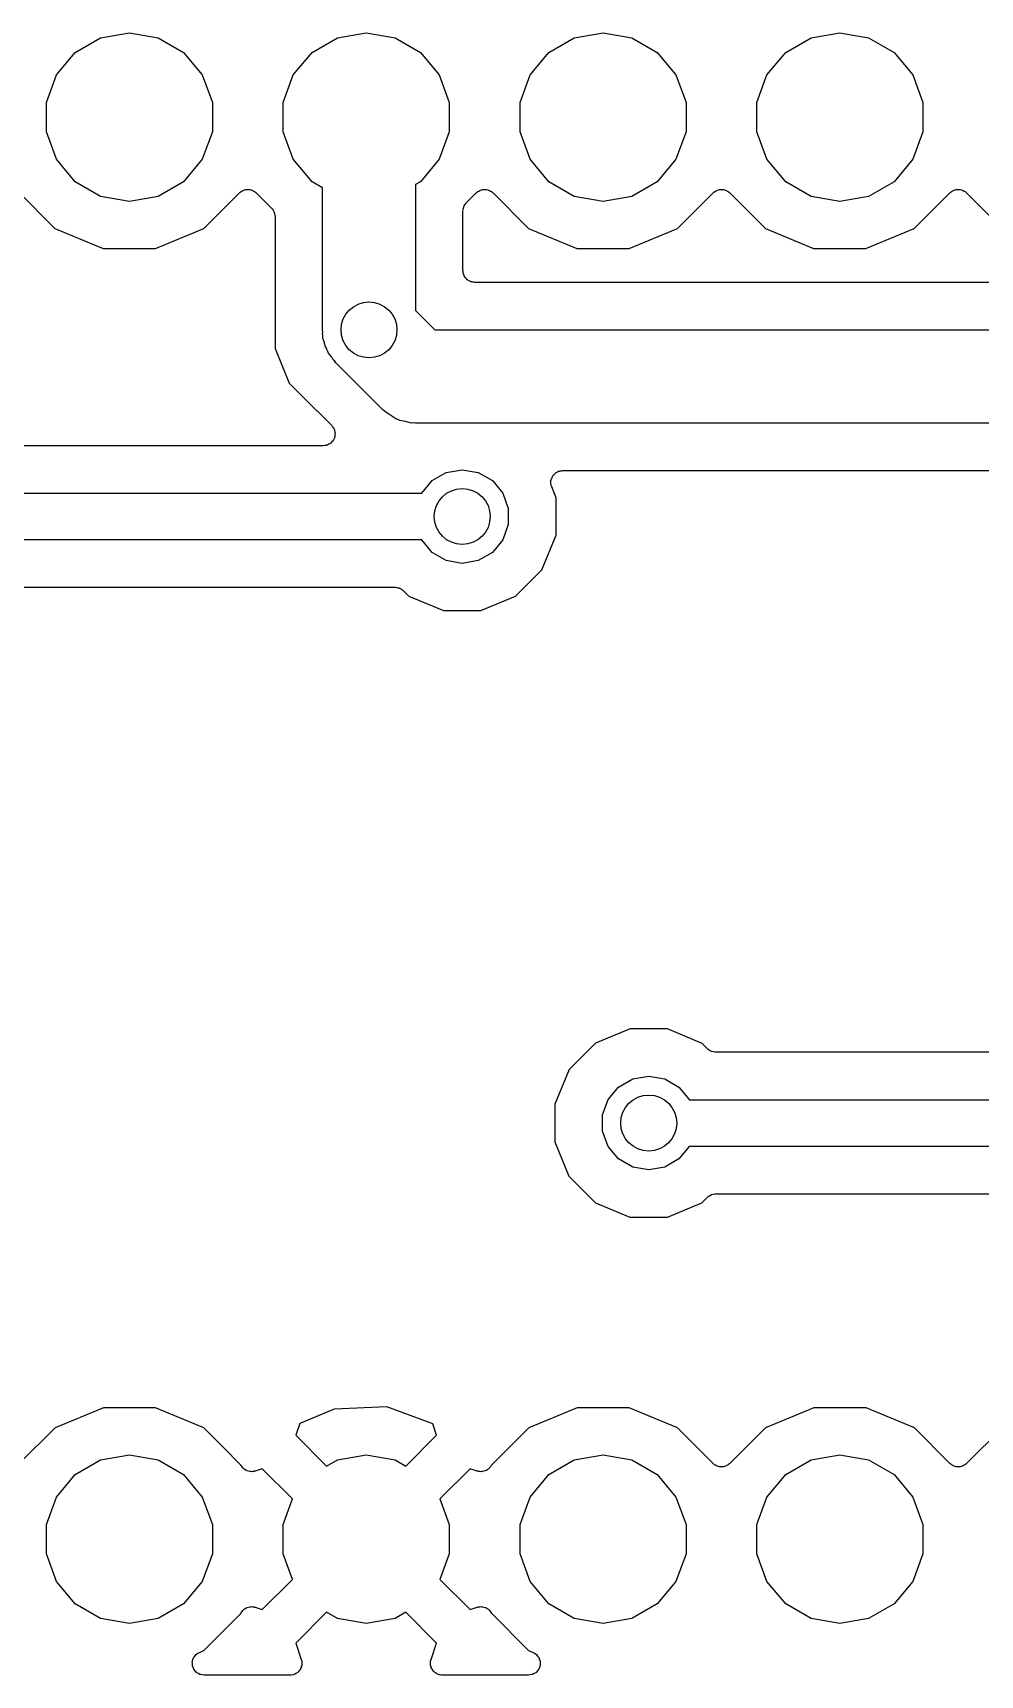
# Model space of a CAD drawing. Extents: x 102 to 201.3, y -111.5 to -93.6.
# Drawn here: x 141.89 to 152.06, y -111.42 to -93.82 of the extents above; entities that cross this region are included whole.
import ezdxf

# ---------------------------------------------------------------- set-up
doc = ezdxf.new("R2010")
doc.units = 0
doc.header["$MEASUREMENT"] = 0
doc.layers.add('BLACK', color=7, linetype='CONTINUOUS')

msp = doc.modelspace()

# ---------------------------------------------------------------- linework, layer by layer
at = {"layer": 'Black'}
for p, q in [((142.349, -94.0279), (142.621, -93.871)), ((142.621, -93.871), (142.93, -93.8166)), ((142.93, -93.8166), (143.239, -93.871)), ((143.239, -93.871), (143.511, -94.0279)), ((144.889, -94.0279), (145.161, -93.871)), ((145.161, -93.871), (145.47, -93.8166)), ((145.47, -93.8166), (145.779, -93.871)), ((145.779, -93.871), (146.051, -94.0279)), ((147.429, -94.0279), (147.701, -93.871)), ((147.701, -93.871), (148.01, -93.8166)), ((148.01, -93.8166), (148.319, -93.871)), ((148.319, -93.871), (148.591, -94.0279)), ((149.969, -94.0279), (150.241, -93.871)), ((150.241, -93.871), (150.55, -93.8166)), ((150.55, -93.8166), (150.859, -93.871)), ((150.859, -93.871), (151.131, -94.0279)), ((142.148, -94.2683), (142.349, -94.0279)), ((143.511, -94.0279), (143.712, -94.2683)), ((144.688, -94.2683), (144.889, -94.0279)), ((146.051, -94.0279), (146.252, -94.2683)), ((147.228, -94.2683), (147.429, -94.0279)), ((148.591, -94.0279), (148.792, -94.2683)), ((149.768, -94.2683), (149.969, -94.0279)), ((151.131, -94.0279), (151.332, -94.2683)), ((142.04, -94.5631), (142.148, -94.2683)), ((143.712, -94.2683), (143.82, -94.5631)), ((144.58, -94.5631), (144.688, -94.2683)), ((146.252, -94.2683), (146.36, -94.5631)), ((147.12, -94.5631), (147.228, -94.2683)), ((148.792, -94.2683), (148.9, -94.5631)), ((149.66, -94.5631), (149.768, -94.2683)), ((151.332, -94.2683), (151.44, -94.5631)), ((142.04, -94.8769), (142.04, -94.5631)), ((143.82, -94.5631), (143.82, -94.8769)), ((144.58, -94.8769), (144.58, -94.5631)), ((146.36, -94.5631), (146.36, -94.8769)), ((147.12, -94.8769), (147.12, -94.5631)), ((148.9, -94.5631), (148.9, -94.8769)), ((149.66, -94.8769), (149.66, -94.5631)), ((151.44, -94.5631), (151.44, -94.8769)), ((142.148, -95.1717), (142.04, -94.8769)), ((143.82, -94.8769), (143.712, -95.1717)), ((144.688, -95.1717), (144.58, -94.8769)), ((146.36, -94.8769), (146.252, -95.1717)), ((147.228, -95.1717), (147.12, -94.8769)), ((148.9, -94.8769), (148.792, -95.1717)), ((149.768, -95.1717), (149.66, -94.8769)), ((151.44, -94.8769), (151.332, -95.1717)), ((142.349, -95.4121), (142.148, -95.1717)), ((143.712, -95.1717), (143.511, -95.4121)), ((144.889, -95.4121), (144.688, -95.1717)), ((146.252, -95.1717), (146.051, -95.4121)), ((147.429, -95.4121), (147.228, -95.1717)), ((148.792, -95.1717), (148.591, -95.4121)), ((149.969, -95.4121), (149.768, -95.1717)), ((151.332, -95.1717), (151.131, -95.4121)), ((141.734, -95.5145), (142.131, -95.9129)), ((142.621, -95.569), (142.349, -95.4121)), ((142.93, -95.6234), (142.621, -95.569)), ((143.239, -95.569), (142.93, -95.6234)), ((143.511, -95.4121), (143.239, -95.569)), ((143.727, -95.9143), (144.111, -95.5309)), ((144.111, -95.5309), (144.12, -95.5246)), ((144.12, -95.5246), (144.128, -95.5167)), ((144.128, -95.5167), (144.138, -95.512)), ((144.138, -95.512), (144.147, -95.5057)), ((144.147, -95.5057), (144.157, -95.5028)), ((144.157, -95.5028), (144.168, -95.4981)), ((144.168, -95.4981), (144.179, -95.4972)), ((144.179, -95.4972), (144.189, -95.4943)), ((144.189, -95.4943), (144.2, -95.4953)), ((144.2, -95.4953), (144.212, -95.4943)), ((144.212, -95.4943), (144.222, -95.4972)), ((144.222, -95.4972), (144.233, -95.4982)), ((144.233, -95.4982), (144.243, -95.5029)), ((144.243, -95.5029), (144.254, -95.5058)), ((144.254, -95.5058), (144.263, -95.5121)), ((144.263, -95.5121), (144.273, -95.5168)), ((144.273, -95.5168), (144.281, -95.5247)), ((144.281, -95.5247), (144.29, -95.5311)), ((144.29, -95.5311), (144.455, -95.6961)), ((145, -95.476), (144.889, -95.4121)), ((145, -97), (145, -95.476)), ((146.051, -95.4121), (146, -95.4414)), ((146, -95.4414), (146, -96.7929)), ((146.545, -95.6361), (146.651, -95.5309)), ((146.651, -95.5309), (146.66, -95.5246)), ((146.66, -95.5246), (146.668, -95.5167)), ((146.668, -95.5167), (146.678, -95.512)), ((146.678, -95.512), (146.687, -95.5057)), ((146.687, -95.5057), (146.697, -95.5028)), ((146.697, -95.5028), (146.708, -95.4981)), ((146.708, -95.4981), (146.719, -95.4972)), ((146.719, -95.4972), (146.729, -95.4943)), ((146.729, -95.4943), (146.74, -95.4953)), ((146.74, -95.4953), (146.752, -95.4943)), ((146.752, -95.4943), (146.762, -95.4972)), ((146.762, -95.4972), (146.773, -95.4982)), ((146.773, -95.4982), (146.783, -95.5029)), ((146.783, -95.5029), (146.794, -95.5058)), ((146.794, -95.5058), (146.803, -95.5121)), ((146.803, -95.5121), (146.813, -95.5168)), ((146.813, -95.5168), (146.821, -95.5247)), ((146.821, -95.5247), (146.83, -95.5311)), ((146.83, -95.5311), (147.211, -95.9129)), ((147.701, -95.569), (147.429, -95.4121)), ((148.01, -95.6234), (147.701, -95.569)), ((148.319, -95.569), (148.01, -95.6234)), ((148.591, -95.4121), (148.319, -95.569)), ((148.807, -95.9143), (149.191, -95.5309)), ((149.191, -95.5309), (149.2, -95.5246)), ((149.2, -95.5246), (149.208, -95.5167)), ((149.208, -95.5167), (149.218, -95.512)), ((149.218, -95.512), (149.227, -95.5057)), ((149.227, -95.5057), (149.237, -95.5028)), ((149.237, -95.5028), (149.248, -95.4981)), ((149.248, -95.4981), (149.259, -95.4972)), ((149.259, -95.4972), (149.269, -95.4943)), ((149.269, -95.4943), (149.28, -95.4953)), ((149.28, -95.4953), (149.292, -95.4943)), ((149.292, -95.4943), (149.302, -95.4972)), ((149.302, -95.4972), (149.313, -95.4982)), ((149.313, -95.4982), (149.323, -95.5029)), ((149.323, -95.5029), (149.334, -95.5058)), ((149.334, -95.5058), (149.343, -95.5121)), ((149.343, -95.5121), (149.353, -95.5168)), ((149.353, -95.5168), (149.361, -95.5247)), ((149.361, -95.5247), (149.37, -95.5311)), ((149.37, -95.5311), (149.751, -95.9129)), ((150.241, -95.569), (149.969, -95.4121)), ((150.55, -95.6234), (150.241, -95.569)), ((150.859, -95.569), (150.55, -95.6234)), ((151.131, -95.4121), (150.859, -95.569)), ((151.347, -95.9143), (151.731, -95.5309)), ((151.731, -95.5309), (151.74, -95.5246)), ((151.74, -95.5246), (151.748, -95.5167)), ((151.748, -95.5167), (151.758, -95.512)), ((151.758, -95.512), (151.767, -95.5057)), ((151.767, -95.5057), (151.777, -95.5028)), ((151.777, -95.5028), (151.788, -95.4981)), ((151.788, -95.4981), (151.799, -95.4972)), ((151.799, -95.4972), (151.809, -95.4943)), ((151.809, -95.4943), (151.82, -95.4953)), ((151.82, -95.4953), (151.832, -95.4943)), ((151.832, -95.4943), (151.842, -95.4972)), ((151.842, -95.4972), (151.853, -95.4982)), ((151.853, -95.4982), (151.863, -95.5029)), ((151.863, -95.5029), (151.874, -95.5058)), ((151.874, -95.5058), (151.883, -95.5121)), ((151.883, -95.5121), (151.893, -95.5168)), ((151.893, -95.5168), (151.901, -95.5247)), ((151.901, -95.5247), (151.91, -95.5311)), ((151.91, -95.5311), (152.291, -95.9129)), ((144.455, -95.6961), (144.458, -95.7006)), ((144.458, -95.7006), (144.462, -95.7041)), ((144.462, -95.7041), (144.471, -95.7186)), ((144.471, -95.7186), (144.48, -95.7322)), ((144.48, -95.7322), (144.482, -95.7376)), ((144.482, -95.7376), (144.484, -95.7423)), ((144.484, -95.7423), (144.487, -95.7587)), ((146.508, -95.7148), (146.513, -95.6988)), ((146.509, -95.7204), (146.508, -95.7148)), ((146.508, -95.726), (146.509, -95.7204)), ((146.508, -96.365), (146.508, -95.726)), ((146.513, -95.6988), (146.516, -95.6825)), ((146.516, -95.6825), (146.518, -95.6776)), ((146.518, -95.6776), (146.52, -95.6722)), ((146.52, -95.6722), (146.529, -95.6586)), ((146.529, -95.6586), (146.538, -95.6443)), ((146.538, -95.6443), (146.542, -95.6407)), ((146.542, -95.6407), (146.545, -95.6361)), ((142.131, -95.9129), (142.649, -96.1278)), ((143.209, -96.1282), (143.727, -95.9143)), ((144.487, -95.7587), (144.492, -95.7748)), ((144.492, -95.7748), (144.491, -95.7803)), ((144.491, -95.7803), (144.492, -95.7858)), ((144.492, -95.7858), (144.492, -96.999)), ((147.211, -95.9129), (147.729, -96.1278)), ((148.289, -96.1282), (148.807, -95.9143)), ((149.751, -95.9129), (150.269, -96.1278)), ((150.829, -96.1282), (151.347, -95.9143)), ((142.649, -96.1278), (143.209, -96.1282)), ((147.729, -96.1278), (148.289, -96.1282)), ((150.269, -96.1278), (150.829, -96.1282)), ((146.51, -96.3759), (146.508, -96.365)), ((146.51, -96.3871), (146.51, -96.3759)), ((146.514, -96.3975), (146.51, -96.3871)), ((146.516, -96.4084), (146.514, -96.3975)), ((146.521, -96.4181), (146.516, -96.4084)), ((146.525, -96.4285), (146.521, -96.4181)), ((146.532, -96.437), (146.525, -96.4285)), ((146.538, -96.4466), (146.532, -96.437)), ((146.546, -96.4538), (146.538, -96.4466)), ((146.553, -96.4623), (146.546, -96.4538)), ((146.563, -96.4678), (146.553, -96.4623)), ((146.571, -96.475), (146.563, -96.4678)), ((146.582, -96.4788), (146.571, -96.475)), ((146.592, -96.4843), (146.582, -96.4788)), ((146.603, -96.4863), (146.592, -96.4843)), ((146.613, -96.4901), (146.603, -96.4863)), ((146.624, -96.4901), (146.613, -96.4901)), ((146.635, -96.492), (146.624, -96.4901)), ((183.487, -96.492), (146.635, -96.492)), ((146, -96.7929), (146.207, -97)), ((144.492, -96.999), (144.492, -96.9991)), ((144.492, -96.9991), (144.492, -96.9991)), ((144.492, -96.9991), (144.492, -97.1996)), ((145.004, -97.0217), (145, -97)), ((145.002, -97.0436), (145.004, -97.0217)), ((145.006, -97.0578), (145.002, -97.0436)), ((145.006, -97.0872), (145.006, -97.0578)), ((145.024, -97.1386), (145.006, -97.0872)), ((145.03, -97.171), (145.024, -97.1386)), ((146.207, -97), (183.5, -97)), ((144.492, -97.1996), (144.645, -97.5702)), ((145.041, -97.1901), (145.03, -97.171)), ((145.047, -97.2113), (145.041, -97.1901)), ((145.055, -97.2234), (145.047, -97.2113)), ((145.065, -97.251), (145.055, -97.2234)), ((145.101, -97.2929), (145.065, -97.251)), ((145.117, -97.3214), (145.101, -97.2929)), ((145.134, -97.3355), (145.117, -97.3214)), ((145.146, -97.3536), (145.134, -97.3355)), ((145.177, -97.3845), (145.146, -97.3536)), ((145.646, -97.8536), (145.177, -97.3845)), ((145.177, -97.3845), (145.177, -97.3845)), ((145.177, -97.3845), (145.177, -97.3845)), ((144.645, -97.5702), (144.942, -97.8681)), ((145.664, -97.8662), (145.646, -97.8536)), ((144.942, -97.8681), (144.943, -97.8682)), ((144.943, -97.8682), (144.943, -97.8687)), ((144.943, -97.8687), (144.946, -97.8714)), ((144.946, -97.8714), (144.947, -97.872)), ((144.947, -97.872), (145.1, -98.0252)), ((145.1, -98.0252), (145.109, -98.0388)), ((145.679, -97.883), (145.664, -97.8662)), ((145.735, -97.9157), (145.679, -97.883)), ((145.789, -97.9532), (145.735, -97.9157)), ((145.81, -97.9588), (145.789, -97.9532)), ((145.829, -97.9698), (145.81, -97.9588)), ((145.893, -97.9812), (145.829, -97.9698)), ((145.956, -97.9981), (145.893, -97.9812)), ((145.978, -97.9962), (145.956, -97.9981)), ((146, -98), (145.978, -97.9962)), ((183.293, -98), (146, -98)), ((145.102, -98.1996), (145.092, -98.2123)), ((145.114, -98.1878), (145.102, -98.1996)), ((145.109, -98.0388), (145.12, -98.0515)), ((145.116, -98.1828), (145.114, -98.1878)), ((145.12, -98.1785), (145.116, -98.1828)), ((145.12, -98.0515), (145.122, -98.0568)), ((145.126, -98.1629), (145.12, -98.1785)), ((145.122, -98.0568), (145.125, -98.0613)), ((145.125, -98.0613), (145.129, -98.0774)), ((145.133, -98.1479), (145.126, -98.1629)), ((145.129, -98.0774), (145.135, -98.0929)), ((145.135, -98.1371), (145.133, -98.1423)), ((145.133, -98.1423), (145.133, -98.1479)), ((145.135, -98.0929), (145.135, -98.0985)), ((145.135, -98.0985), (145.136, -98.1039)), ((145.136, -98.1039), (145.135, -98.1205)), ((145.135, -98.1205), (145.135, -98.1371)), ((145.01, -98.242), (127.513, -98.242)), ((145.026, -98.2391), (145.01, -98.242)), ((145.043, -98.2377), (145.026, -98.2391)), ((145.048, -98.2353), (145.043, -98.2377)), ((145.053, -98.2343), (145.048, -98.2353)), ((145.068, -98.226), (145.053, -98.2343)), ((145.083, -98.219), (145.068, -98.226)), ((145.087, -98.2151), (145.083, -98.219)), ((145.092, -98.2123), (145.087, -98.2151)), ((146.177, -98.6155), (146.328, -98.5284)), ((146.328, -98.5284), (146.5, -98.4981)), ((146.5, -98.4981), (146.672, -98.5284)), ((146.672, -98.5284), (146.823, -98.6155)), ((147.473, -98.5651), (147.477, -98.5576)), ((147.477, -98.5576), (147.487, -98.5483)), ((147.487, -98.5483), (147.496, -98.5377)), ((147.496, -98.5377), (147.503, -98.5335)), ((147.503, -98.5335), (147.509, -98.5278)), ((147.509, -98.5278), (147.522, -98.5226)), ((147.522, -98.5226), (147.534, -98.5157)), ((147.534, -98.5157), (147.542, -98.5142)), ((147.542, -98.5142), (147.55, -98.511)), ((147.55, -98.511), (147.564, -98.5104)), ((147.564, -98.5104), (147.577, -98.508)), ((147.577, -98.508), (183.03, -98.508)), ((146.065, -98.749), (146.177, -98.6155)), ((146.823, -98.6155), (146.935, -98.749)), ((147.45, -98.6404), (147.452, -98.6268)), ((147.452, -98.6486), (147.45, -98.6404)), ((147.452, -98.6129), (147.455, -98.605)), ((147.452, -98.6268), (147.452, -98.6129)), ((147.452, -98.6571), (147.452, -98.6486)), ((147.457, -98.67), (147.452, -98.6571)), ((147.455, -98.605), (147.456, -98.5967)), ((147.456, -98.5967), (147.463, -98.5845)), ((147.46, -98.6835), (147.457, -98.67)), ((147.508, -98.8004), (147.46, -98.6835)), ((147.463, -98.5845), (147.467, -98.5715)), ((147.467, -98.5715), (147.473, -98.5651)), ((127.5, -98.75), (146.065, -98.75)), ((146.065, -98.75), (146.065, -98.749)), ((146.935, -98.749), (146.994, -98.9128)), ((146.994, -98.9128), (146.994, -99.0872)), ((147.508, -99.2014), (147.508, -98.8004)), ((146.994, -99.0872), (146.935, -99.251)), ((146.065, -99.25), (127.604, -99.25)), ((146.065, -99.251), (146.065, -99.25)), ((146.177, -99.3845), (146.065, -99.251)), ((146.935, -99.251), (146.823, -99.3845)), ((147.354, -99.5717), (147.508, -99.2014)), ((146.328, -99.4716), (146.177, -99.3845)), ((146.823, -99.3845), (146.672, -99.4716)), ((146.5, -99.5019), (146.328, -99.4716)), ((146.672, -99.4716), (146.5, -99.5019)), ((147.07, -99.855), (147.354, -99.5717)), ((131.115, -99.758), (145.78, -99.758)), ((145.78, -99.758), (145.785, -99.759)), ((145.785, -99.759), (145.791, -99.7585)), ((145.791, -99.7585), (145.807, -99.7628)), ((145.807, -99.7628), (145.823, -99.7657)), ((145.823, -99.7657), (145.828, -99.7685)), ((145.828, -99.7685), (145.833, -99.7699)), ((145.833, -99.7699), (145.847, -99.7794)), ((145.847, -99.7794), (145.861, -99.7877)), ((145.861, -99.7877), (145.865, -99.792)), ((145.865, -99.792), (145.87, -99.7953)), ((145.87, -99.7953), (145.928, -99.854)), ((145.928, -99.854), (146.299, -100.008)), ((146.7, -100.008), (147.07, -99.855)), ((146.299, -100.008), (146.7, -100.008)), ((148.3, -104.492), (147.93, -104.645)), ((148.701, -104.492), (148.3, -104.492)), ((149.072, -104.646), (148.701, -104.492)), ((147.93, -104.645), (147.646, -104.928)), ((149.13, -104.705), (149.072, -104.646)), ((149.135, -104.708), (149.13, -104.705)), ((149.139, -104.712), (149.135, -104.708)), ((149.153, -104.721), (149.139, -104.712)), ((149.167, -104.73), (149.153, -104.721)), ((149.172, -104.732), (149.167, -104.73)), ((149.177, -104.734), (149.172, -104.732)), ((149.193, -104.737), (149.177, -104.734)), ((149.209, -104.742), (149.193, -104.737)), ((149.215, -104.741), (149.209, -104.742)), ((149.22, -104.742), (149.215, -104.741)), ((158.226, -104.742), (149.22, -104.742)), ((147.646, -104.928), (147.492, -105.299)), ((148.177, -105.116), (148.328, -105.028)), ((148.328, -105.028), (148.5, -104.998)), ((148.5, -104.998), (148.672, -105.028)), ((148.672, -105.028), (148.823, -105.116)), ((148.006, -105.413), (148.065, -105.249)), ((148.065, -105.249), (148.177, -105.116)), ((148.823, -105.116), (148.935, -105.249)), ((148.935, -105.249), (148.935, -105.25)), ((148.935, -105.25), (185.065, -105.25)), ((147.492, -105.299), (147.492, -105.7)), ((148.006, -105.587), (148.006, -105.413)), ((148.065, -105.751), (148.006, -105.587)), ((147.492, -105.7), (147.645, -106.07)), ((148.177, -105.884), (148.065, -105.751)), ((148.935, -105.751), (148.823, -105.884)), ((185.065, -105.75), (148.935, -105.75)), ((148.935, -105.75), (148.935, -105.751)), ((148.328, -105.972), (148.177, -105.884)), ((148.823, -105.884), (148.672, -105.972)), ((147.645, -106.07), (147.928, -106.354)), ((148.5, -106.002), (148.328, -105.972)), ((148.672, -105.972), (148.5, -106.002)), ((149.07, -106.355), (149.13, -106.295)), ((149.13, -106.295), (149.135, -106.292)), ((149.135, -106.292), (149.138, -106.288)), ((149.138, -106.288), (149.153, -106.279)), ((149.153, -106.279), (149.166, -106.27)), ((149.166, -106.27), (149.172, -106.268)), ((149.172, -106.268), (149.177, -106.266)), ((149.177, -106.266), (149.193, -106.263)), ((149.193, -106.263), (149.209, -106.258)), ((149.209, -106.258), (149.215, -106.259)), ((149.215, -106.259), (149.22, -106.258)), ((149.22, -106.258), (153.226, -106.258)), ((147.928, -106.354), (148.299, -106.508)), ((148.7, -106.508), (149.07, -106.355)), ((148.299, -106.508), (148.7, -106.508)), ((142.651, -108.552), (142.133, -108.766)), ((143.211, -108.552), (142.651, -108.552)), ((143.729, -108.767), (143.211, -108.552)), ((145.128, -108.565), (144.758, -108.719)), ((145.691, -108.541), (145.128, -108.565)), ((146.183, -108.722), (145.691, -108.541)), ((147.731, -108.552), (147.213, -108.766)), ((148.291, -108.552), (147.731, -108.552)), ((148.809, -108.767), (148.291, -108.552)), ((150.271, -108.552), (149.753, -108.766)), ((150.831, -108.552), (150.271, -108.552)), ((151.349, -108.767), (150.831, -108.552)), ((142.133, -108.766), (141.749, -109.149)), ((143.931, -108.97), (143.729, -108.767)), ((144.758, -108.719), (144.715, -108.846)), ((146.225, -108.846), (146.183, -108.722)), ((147.213, -108.766), (146.816, -109.163)), ((149.19, -109.149), (148.809, -108.767)), ((149.753, -108.766), (149.369, -109.149)), ((151.73, -109.149), (151.349, -108.767)), ((152.293, -108.766), (151.909, -109.149)), ((144.715, -108.846), (145.046, -109.177)), ((145.894, -109.177), (146.225, -108.846)), ((142.349, -109.268), (142.621, -109.111)), ((142.621, -109.111), (142.93, -109.057)), ((142.93, -109.057), (143.239, -109.111)), ((143.239, -109.111), (143.511, -109.268)), ((144.126, -109.166), (143.931, -108.97)), ((145.046, -109.177), (145.161, -109.111)), ((145.161, -109.111), (145.47, -109.057)), ((145.47, -109.057), (145.779, -109.111)), ((145.779, -109.111), (145.894, -109.177)), ((147.429, -109.268), (147.701, -109.111)), ((147.701, -109.111), (148.01, -109.057)), ((148.01, -109.057), (148.319, -109.111)), ((148.319, -109.111), (148.591, -109.268)), ((149.969, -109.268), (150.241, -109.111)), ((150.241, -109.111), (150.55, -109.057)), ((150.55, -109.057), (150.859, -109.111)), ((150.859, -109.111), (151.131, -109.268)), ((142.148, -109.508), (142.349, -109.268)), ((143.511, -109.268), (143.712, -109.508)), ((144.128, -109.171), (144.126, -109.166)), ((144.138, -109.183), (144.128, -109.171)), ((144.146, -109.196), (144.138, -109.183)), ((144.151, -109.2), (144.146, -109.196)), ((144.156, -109.205), (144.151, -109.2)), ((144.169, -109.213), (144.156, -109.205)), ((144.181, -109.223), (144.169, -109.213)), ((144.187, -109.225), (144.181, -109.223)), ((144.193, -109.228), (144.187, -109.225)), ((144.208, -109.231), (144.193, -109.228)), ((144.223, -109.236), (144.208, -109.231)), ((144.23, -109.236), (144.223, -109.236)), ((144.237, -109.237), (144.23, -109.236)), ((144.252, -109.235), (144.237, -109.237)), ((144.267, -109.234), (144.252, -109.235)), ((144.273, -109.231), (144.267, -109.234)), ((144.28, -109.23), (144.273, -109.231)), ((144.356, -109.205), (144.28, -109.23)), ((144.68, -109.529), (144.356, -109.205)), ((146.584, -109.205), (146.26, -109.529)), ((146.66, -109.231), (146.584, -109.205)), ((146.667, -109.232), (146.66, -109.231)), ((146.673, -109.234), (146.667, -109.232)), ((146.689, -109.235), (146.673, -109.234)), ((146.704, -109.237), (146.689, -109.235)), ((146.71, -109.236), (146.704, -109.237)), ((146.717, -109.236), (146.71, -109.236)), ((146.732, -109.231), (146.717, -109.236)), ((146.747, -109.228), (146.732, -109.231)), ((146.753, -109.225), (146.747, -109.228)), ((146.759, -109.223), (146.753, -109.225)), ((146.772, -109.214), (146.759, -109.223)), ((146.785, -109.205), (146.772, -109.214)), ((146.789, -109.2), (146.785, -109.205)), ((146.794, -109.196), (146.789, -109.2)), ((146.803, -109.183), (146.794, -109.196)), ((146.812, -109.171), (146.803, -109.183)), ((146.814, -109.165), (146.812, -109.171)), ((146.816, -109.163), (146.814, -109.165)), ((147.228, -109.508), (147.429, -109.268)), ((148.591, -109.268), (148.792, -109.508)), ((149.199, -109.155), (149.19, -109.149)), ((149.207, -109.163), (149.199, -109.155)), ((149.217, -109.168), (149.207, -109.163)), ((149.226, -109.174), (149.217, -109.168)), ((149.237, -109.177), (149.226, -109.174)), ((149.247, -109.182), (149.237, -109.177)), ((149.258, -109.183), (149.247, -109.182)), ((149.268, -109.186), (149.258, -109.183)), ((149.28, -109.185), (149.268, -109.186)), ((149.291, -109.186), (149.28, -109.185)), ((149.301, -109.183), (149.291, -109.186)), ((149.312, -109.182), (149.301, -109.183)), ((149.323, -109.177), (149.312, -109.182)), ((149.333, -109.174), (149.323, -109.177)), ((149.342, -109.168), (149.333, -109.174)), ((149.352, -109.163), (149.342, -109.168)), ((149.36, -109.155), (149.352, -109.163)), ((149.369, -109.149), (149.36, -109.155)), ((149.768, -109.508), (149.969, -109.268)), ((151.131, -109.268), (151.332, -109.508)), ((151.739, -109.155), (151.73, -109.149)), ((151.747, -109.163), (151.739, -109.155)), ((151.757, -109.168), (151.747, -109.163)), ((151.766, -109.174), (151.757, -109.168)), ((151.777, -109.177), (151.766, -109.174)), ((151.787, -109.182), (151.777, -109.177)), ((151.798, -109.183), (151.787, -109.182)), ((151.808, -109.186), (151.798, -109.183)), ((151.82, -109.185), (151.808, -109.186)), ((151.831, -109.186), (151.82, -109.185)), ((151.841, -109.183), (151.831, -109.186)), ((151.852, -109.182), (151.841, -109.183)), ((151.863, -109.177), (151.852, -109.182)), ((151.873, -109.174), (151.863, -109.177)), ((151.882, -109.168), (151.873, -109.174)), ((151.892, -109.163), (151.882, -109.168)), ((151.9, -109.155), (151.892, -109.163)), ((151.909, -109.149), (151.9, -109.155)), ((142.04, -109.803), (142.148, -109.508)), ((143.712, -109.508), (143.82, -109.803)), ((144.58, -109.803), (144.68, -109.529)), ((146.26, -109.529), (146.36, -109.803)), ((147.12, -109.803), (147.228, -109.508)), ((148.792, -109.508), (148.9, -109.803)), ((149.66, -109.803), (149.768, -109.508)), ((151.332, -109.508), (151.44, -109.803)), ((142.04, -110.117), (142.04, -109.803)), ((143.82, -109.803), (143.82, -110.117)), ((144.58, -110.117), (144.58, -109.803)), ((146.36, -109.803), (146.36, -110.117)), ((147.12, -110.117), (147.12, -109.803)), ((148.9, -109.803), (148.9, -110.117)), ((149.66, -110.117), (149.66, -109.803)), ((151.44, -109.803), (151.44, -110.117)), ((142.148, -110.412), (142.04, -110.117)), ((143.82, -110.117), (143.712, -110.412)), ((144.68, -110.391), (144.58, -110.117)), ((146.36, -110.117), (146.26, -110.391)), ((147.228, -110.412), (147.12, -110.117)), ((148.9, -110.117), (148.792, -110.412)), ((149.768, -110.412), (149.66, -110.117)), ((151.44, -110.117), (151.332, -110.412)), ((142.349, -110.652), (142.148, -110.412)), ((143.712, -110.412), (143.511, -110.652)), ((144.356, -110.715), (144.68, -110.391)), ((146.26, -110.391), (146.584, -110.715)), ((147.429, -110.652), (147.228, -110.412)), ((148.792, -110.412), (148.591, -110.652)), ((149.969, -110.652), (149.768, -110.412)), ((151.332, -110.412), (151.131, -110.652)), ((142.621, -110.809), (142.349, -110.652)), ((143.511, -110.652), (143.239, -110.809)), ((144.155, -110.715), (144.168, -110.706)), ((144.168, -110.706), (144.181, -110.697)), ((144.181, -110.697), (144.187, -110.695)), ((144.187, -110.695), (144.193, -110.692)), ((144.193, -110.692), (144.208, -110.689)), ((144.208, -110.689), (144.223, -110.684)), ((144.223, -110.684), (144.23, -110.684)), ((144.23, -110.684), (144.236, -110.683)), ((144.236, -110.683), (144.251, -110.685)), ((144.251, -110.685), (144.267, -110.686)), ((144.267, -110.686), (144.273, -110.688)), ((144.273, -110.688), (144.28, -110.689)), ((144.28, -110.689), (144.356, -110.715)), ((146.584, -110.715), (146.66, -110.69)), ((146.66, -110.69), (146.667, -110.689)), ((146.667, -110.689), (146.673, -110.686)), ((146.673, -110.686), (146.688, -110.685)), ((146.688, -110.685), (146.703, -110.683)), ((146.703, -110.683), (146.71, -110.684)), ((146.71, -110.684), (146.717, -110.684)), ((146.717, -110.684), (146.732, -110.689)), ((146.732, -110.689), (146.747, -110.692)), ((146.747, -110.692), (146.753, -110.695)), ((146.753, -110.695), (146.759, -110.697)), ((146.759, -110.697), (146.771, -110.707)), ((147.701, -110.809), (147.429, -110.652)), ((148.591, -110.652), (148.319, -110.809)), ((150.241, -110.809), (149.969, -110.652)), ((151.131, -110.652), (150.859, -110.809)), ((142.93, -110.863), (142.621, -110.809)), ((143.239, -110.809), (142.93, -110.863)), ((143.727, -111.154), (144.124, -110.757)), ((144.124, -110.757), (144.126, -110.755)), ((144.126, -110.755), (144.128, -110.749)), ((144.128, -110.749), (144.137, -110.737)), ((144.137, -110.737), (144.146, -110.724)), ((144.146, -110.724), (144.151, -110.72)), ((144.151, -110.72), (144.155, -110.715)), ((145.046, -110.743), (144.715, -111.074)), ((145.161, -110.809), (145.046, -110.743)), ((145.47, -110.863), (145.161, -110.809)), ((145.779, -110.809), (145.47, -110.863)), ((145.894, -110.743), (145.779, -110.809)), ((146.225, -111.074), (145.894, -110.743)), ((146.771, -110.707), (146.784, -110.715)), ((146.784, -110.715), (146.789, -110.72)), ((146.789, -110.72), (146.794, -110.724)), ((146.794, -110.724), (146.802, -110.737)), ((146.802, -110.737), (146.812, -110.749)), ((146.812, -110.749), (146.814, -110.754)), ((146.814, -110.754), (147.211, -111.153)), ((148.01, -110.863), (147.701, -110.809)), ((148.319, -110.809), (148.01, -110.863)), ((150.55, -110.863), (150.241, -110.809)), ((150.859, -110.809), (150.55, -110.863)), ((143.612, -111.25), (143.618, -111.231)), ((143.618, -111.231), (143.62, -111.229)), ((143.62, -111.229), (143.621, -111.227)), ((143.621, -111.227), (143.633, -111.212)), ((143.633, -111.212), (143.645, -111.196)), ((143.645, -111.196), (143.647, -111.195)), ((143.647, -111.195), (143.649, -111.193)), ((143.649, -111.193), (143.666, -111.183)), ((143.666, -111.183), (143.682, -111.173)), ((143.682, -111.173), (143.727, -111.154)), ((144.715, -111.074), (144.774, -111.249)), ((146.166, -111.249), (146.225, -111.074)), ((147.211, -111.153), (147.259, -111.173)), ((147.259, -111.173), (147.275, -111.183)), ((147.275, -111.183), (147.292, -111.193)), ((147.292, -111.193), (147.294, -111.195)), ((147.294, -111.195), (147.296, -111.196)), ((147.296, -111.196), (147.308, -111.212)), ((147.308, -111.212), (147.32, -111.227)), ((147.32, -111.227), (147.321, -111.229)), ((147.321, -111.229), (147.323, -111.231)), ((147.323, -111.231), (147.329, -111.25)), ((143.605, -111.273), (143.606, -111.271)), ((143.606, -111.293), (143.605, -111.273)), ((143.606, -111.268), (143.612, -111.25)), ((143.606, -111.271), (143.606, -111.268)), ((143.606, -111.312), (143.606, -111.293)), ((143.607, -111.315), (143.606, -111.312)), ((143.607, -111.317), (143.607, -111.315)), ((143.614, -111.335), (143.607, -111.317)), ((143.621, -111.353), (143.614, -111.335)), ((143.623, -111.356), (143.621, -111.353)), ((143.624, -111.358), (143.623, -111.356)), ((143.637, -111.372), (143.624, -111.358)), ((143.649, -111.387), (143.637, -111.372)), ((143.652, -111.389), (143.649, -111.387)), ((143.653, -111.391), (143.652, -111.389)), ((143.671, -111.4), (143.653, -111.391)), ((143.687, -111.409), (143.671, -111.4)), ((143.69, -111.41), (143.687, -111.409)), ((143.692, -111.411), (143.69, -111.41)), ((144.697, -111.409), (144.685, -111.412)), ((144.705, -111.405), (144.697, -111.409)), ((144.714, -111.401), (144.705, -111.405)), ((144.724, -111.394), (144.714, -111.401)), ((144.735, -111.387), (144.724, -111.394)), ((144.741, -111.38), (144.735, -111.387)), ((144.749, -111.374), (144.741, -111.38)), ((144.755, -111.363), (144.749, -111.374)), ((144.764, -111.353), (144.755, -111.363)), ((144.767, -111.344), (144.764, -111.353)), ((144.772, -111.336), (144.767, -111.344)), ((144.774, -111.324), (144.772, -111.336)), ((144.774, -111.249), (144.775, -111.259)), ((144.779, -111.312), (144.774, -111.324)), ((144.775, -111.259), (144.779, -111.268)), ((144.779, -111.268), (144.779, -111.281)), ((144.779, -111.281), (144.781, -111.293)), ((144.781, -111.293), (144.779, -111.302)), ((144.779, -111.302), (144.779, -111.312)), ((146.159, -111.293), (146.161, -111.281)), ((146.161, -111.302), (146.159, -111.293)), ((146.161, -111.268), (146.165, -111.259)), ((146.161, -111.281), (146.161, -111.268)), ((146.161, -111.312), (146.161, -111.302)), ((146.166, -111.324), (146.161, -111.312)), ((146.165, -111.259), (146.166, -111.249)), ((146.168, -111.336), (146.166, -111.324)), ((146.173, -111.344), (146.168, -111.336)), ((146.176, -111.353), (146.173, -111.344)), ((146.185, -111.363), (146.176, -111.353)), ((146.191, -111.374), (146.185, -111.363)), ((146.199, -111.38), (146.191, -111.374)), ((146.205, -111.387), (146.199, -111.38)), ((146.216, -111.394), (146.205, -111.387)), ((146.226, -111.401), (146.216, -111.394)), ((146.235, -111.405), (146.226, -111.401)), ((146.243, -111.409), (146.235, -111.405)), ((146.255, -111.412), (146.243, -111.409)), ((147.251, -111.41), (147.248, -111.411)), ((147.254, -111.409), (147.251, -111.41)), ((147.27, -111.4), (147.254, -111.409)), ((147.288, -111.391), (147.27, -111.4)), ((147.289, -111.389), (147.288, -111.391)), ((147.292, -111.387), (147.289, -111.389)), ((147.304, -111.373), (147.292, -111.387)), ((147.317, -111.358), (147.304, -111.373)), ((147.318, -111.356), (147.317, -111.358)), ((147.32, -111.353), (147.318, -111.356)), ((147.327, -111.335), (147.32, -111.353)), ((147.334, -111.318), (147.327, -111.335)), ((147.329, -111.25), (147.335, -111.268)), ((147.335, -111.312), (147.334, -111.315)), ((147.334, -111.315), (147.334, -111.318)), ((147.335, -111.268), (147.335, -111.271)), ((147.335, -111.271), (147.336, -111.274)), ((147.336, -111.274), (147.335, -111.293)), ((147.335, -111.293), (147.335, -111.312)), ((143.712, -111.414), (143.692, -111.411)), ((143.731, -111.417), (143.712, -111.414)), ((144.654, -111.417), (143.731, -111.417)), ((144.663, -111.415), (144.654, -111.417)), ((144.673, -111.416), (144.663, -111.415)), ((144.685, -111.412), (144.673, -111.416)), ((146.267, -111.416), (146.255, -111.412)), ((146.277, -111.415), (146.267, -111.416)), ((146.286, -111.417), (146.277, -111.415)), ((147.21, -111.417), (146.286, -111.417)), ((147.229, -111.414), (147.21, -111.417)), ((147.248, -111.411), (147.229, -111.414))]:
    msp.add_line(p, q, dxfattribs=at)
for centre in [(145.5, -97), (146.5, -99), (148.5, -105.5)]:
    msp.add_circle(centre, 0.3, dxfattribs=at)

doc.saveas('drawing.dxf')
